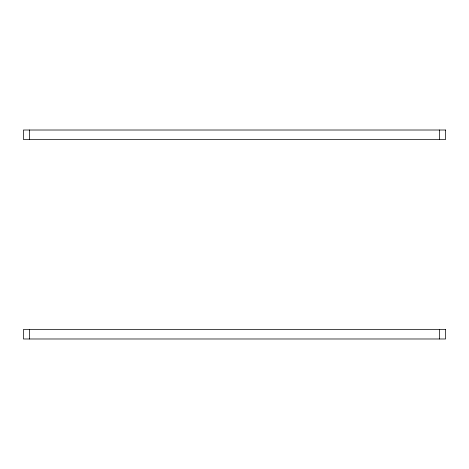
<?xml version="1.0" encoding="UTF-8"?>
<svg xmlns="http://www.w3.org/2000/svg" width="469" height="469" viewBox="0 0 469 469"><rect width="100%" height="100%" fill="white"/><g stroke="black" fill="none" stroke-linecap="round" stroke-linejoin="round"><path stroke-width="0.7" d="M439.605 130.013L439.605 139.528M439.605 329.473L439.605 338.987M29.395 130.013L29.395 139.528M29.395 329.473L29.395 338.987M445.55 130.013L23.45 130.013L23.45 139.528L445.55 139.528L445.55 130.013M445.55 329.473L23.45 329.473L23.45 338.987L445.55 338.987L445.55 329.473"/></g></svg>
